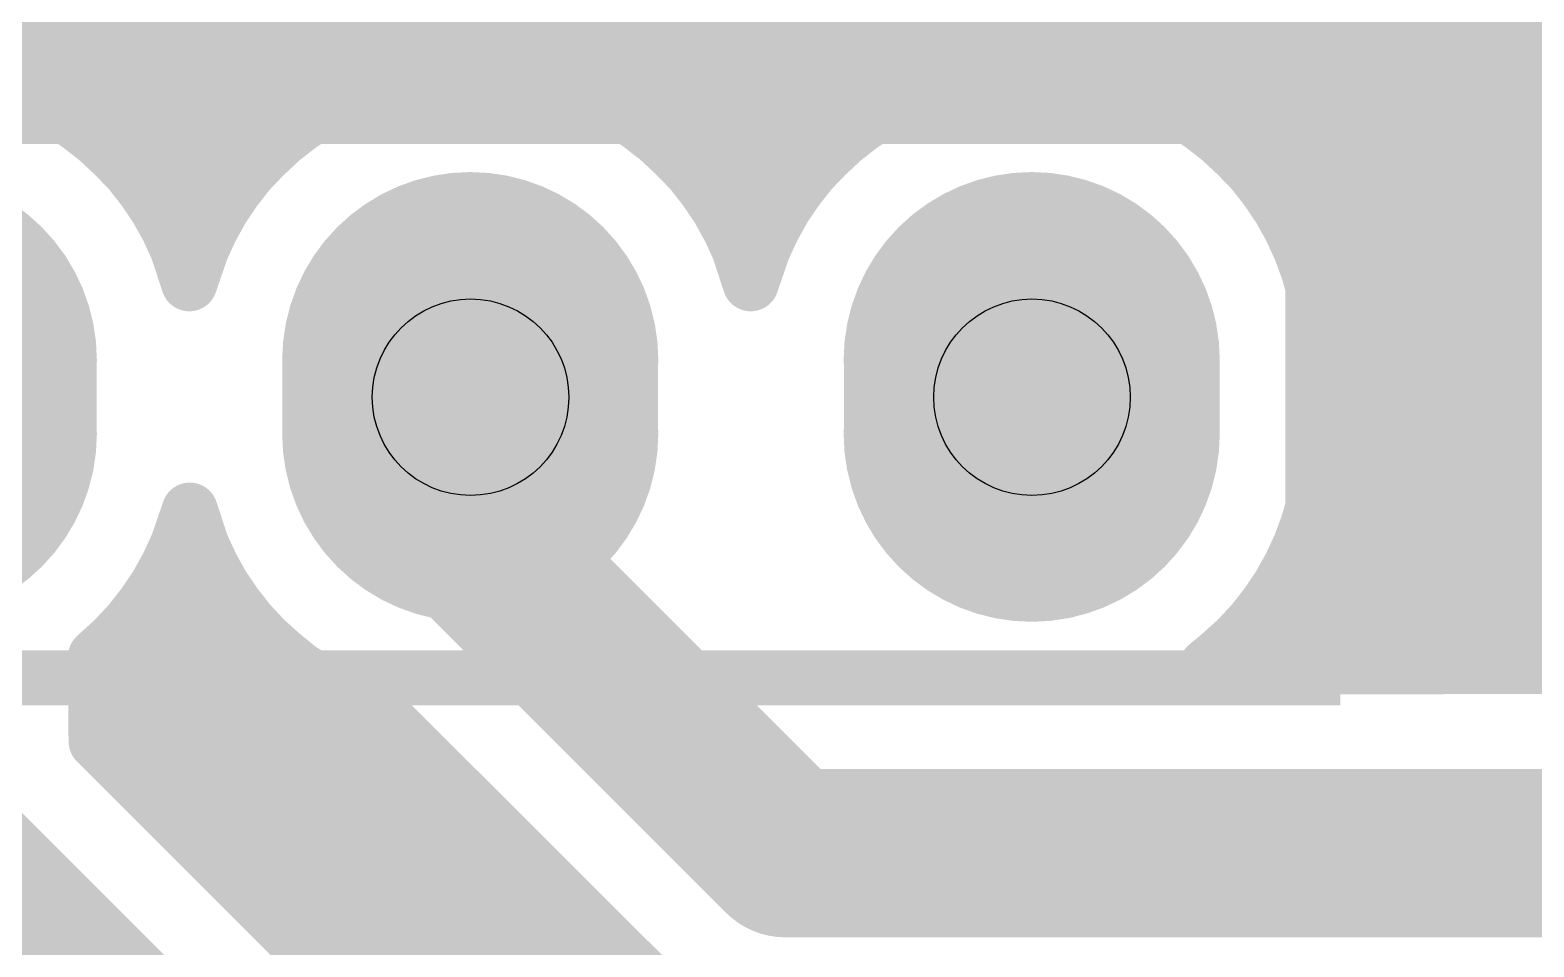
# Model space of a CAD drawing. Extents: x 0 to 2.03, y 0 to 1.72.
# Drawn here: x 1.2341 to 1.5019, y 0.4083 to 0.5716 of the extents above; entities that cross this region are included whole.
import ezdxf

# ---------------------------------------------------------------- set-up
doc = ezdxf.new("R2010")
doc.units = 0
for name, color, linetype in [('Drill_Top', 9, 'CONTINUOUS'), ('Top', 5, 'CONTINUOUS'), ('Top_Silk', 2, 'CONTINUOUS')]:
    doc.layers.add(name, color=color, linetype=linetype)

msp = doc.modelspace()

# ---------------------------------------------------------------- linework, layer by layer
at = {"layer": 'Drill_Top'}
for centre in [(1.3125, 0.5062), (1.4125, 0.5062)]:
    msp.add_circle(centre, 0.0175, dxfattribs=at)
at = {"layer": 'Top', "linetype": 'CONTINUOUS'}
for points, const_width in [([(2.0074, 0.57), (0.6179, 0.5701)], 0.01), ([(0.4824, 0.5663), (2.0064, 0.5663)], 0.01), ([(1.2964, 0.5621), (1.3003, 0.5632)], 0.01), ([(1.3003, 0.5632), (1.3043, 0.564)], 0.01), ([(1.3043, 0.564), (1.3084, 0.5645)], 0.01), ([(1.3084, 0.5645), (1.3125, 0.5646)], 0.01), ([(1.3125, 0.5646), (1.3165, 0.5645)], 0.01), ([(1.3165, 0.5645), (1.3206, 0.564)], 0.01), ([(1.3206, 0.564), (1.3246, 0.5632)], 0.01), ([(1.3246, 0.5632), (1.3285, 0.5621)], 0.01), ([(1.3964, 0.5621), (1.4003, 0.5632)], 0.01), ([(1.4003, 0.5632), (1.4043, 0.564)], 0.01), ([(1.4043, 0.564), (1.4084, 0.5645)], 0.01), ([(1.4084, 0.5645), (1.4125, 0.5646)], 0.01), ([(1.4125, 0.5646), (1.4165, 0.5645)], 0.01), ([(1.4165, 0.5645), (1.4206, 0.564)], 0.01), ([(1.4206, 0.564), (1.4246, 0.5632)], 0.01), ([(1.4246, 0.5632), (1.4285, 0.5621)], 0.01), ([(1.2285, 0.5621), (1.2323, 0.5607)], 0.01), ([(1.2323, 0.5607), (1.236, 0.559)], 0.01), ([(1.2889, 0.559), (1.2926, 0.5607)], 0.01), ([(1.2926, 0.5607), (1.2964, 0.5621)], 0.01), ([(1.3285, 0.5621), (1.3323, 0.5607)], 0.01), ([(1.3323, 0.5607), (1.336, 0.559)], 0.01), ([(1.3889, 0.559), (1.3926, 0.5607)], 0.01), ([(1.3926, 0.5607), (1.3964, 0.5621)], 0.01), ([(1.4285, 0.5621), (1.4323, 0.5607)], 0.01), ([(1.4323, 0.5607), (1.436, 0.559)], 0.01), ([(1.236, 0.559), (1.2396, 0.557)], 0.01), ([(1.2854, 0.557), (1.2889, 0.559)], 0.01), ([(1.336, 0.559), (1.3396, 0.557)], 0.01), ([(1.3854, 0.557), (1.3889, 0.559)], 0.01), ([(1.436, 0.559), (1.4396, 0.557)], 0.01), ([(1.2396, 0.557), (1.2429, 0.5547)], 0.01), ([(1.2414, 0.5565), (1.2835, 0.5565)], 0.01), ([(1.282, 0.5547), (1.2854, 0.557)], 0.01), ([(1.3396, 0.557), (1.3429, 0.5547)], 0.01), ([(1.3414, 0.5565), (1.3835, 0.5565)], 0.01), ([(1.382, 0.5547), (1.3854, 0.557)], 0.01), ([(1.4396, 0.557), (1.4429, 0.5547)], 0.01), ([(1.4414, 0.5565), (2.0064, 0.5565)], 0.01), ([(1.2429, 0.5547), (1.2461, 0.5522)], 0.01), ([(1.2461, 0.5522), (1.2491, 0.5494)], 0.01), ([(1.2758, 0.5494), (1.2788, 0.5522)], 0.01), ([(1.2788, 0.5522), (1.282, 0.5547)], 0.01), ([(1.3429, 0.5547), (1.3461, 0.5522)], 0.01), ([(1.3461, 0.5522), (1.3491, 0.5494)], 0.01), ([(1.3758, 0.5494), (1.3788, 0.5522)], 0.01), ([(1.3788, 0.5522), (1.382, 0.5547)], 0.01), ([(1.4429, 0.5547), (1.4461, 0.5522)], 0.01), ([(1.4461, 0.5522), (1.4491, 0.5494)], 0.01), ([(1.2491, 0.5494), (1.2519, 0.5465)], 0.01), ([(1.273, 0.5465), (1.2758, 0.5494)], 0.01), ([(1.3491, 0.5494), (1.3519, 0.5465)], 0.01), ([(1.373, 0.5465), (1.3758, 0.5494)], 0.01), ([(1.4491, 0.5494), (1.4519, 0.5465)], 0.01), ([(1.2519, 0.5465), (1.2544, 0.5433)], 0.01), ([(1.2528, 0.5466), (1.2721, 0.5466)], 0.01), ([(1.2705, 0.5433), (1.273, 0.5465)], 0.01), ([(1.3519, 0.5465), (1.3544, 0.5433)], 0.01), ([(1.3528, 0.5466), (1.3721, 0.5466)], 0.01), ([(1.3705, 0.5433), (1.373, 0.5465)], 0.01), ([(1.4519, 0.5465), (1.4544, 0.5433)], 0.01), ([(1.4528, 0.5466), (2.0064, 0.5466)], 0.01), ([(1.2544, 0.5433), (1.2567, 0.5399)], 0.01), ([(1.2682, 0.5399), (1.2705, 0.5433)], 0.01), ([(1.3544, 0.5433), (1.3567, 0.5399)], 0.01), ([(1.3682, 0.5399), (1.3705, 0.5433)], 0.01), ([(1.4544, 0.5433), (1.4567, 0.5399)], 0.01), ([(1.2567, 0.5399), (1.2587, 0.5363)], 0.01), ([(1.2662, 0.5363), (1.2682, 0.5399)], 0.01), ([(1.3567, 0.5399), (1.3587, 0.5363)], 0.01), ([(1.3662, 0.5363), (1.3682, 0.5399)], 0.01), ([(1.4567, 0.5399), (1.4587, 0.5363)], 0.01), ([(1.2587, 0.5363), (1.2604, 0.5326)], 0.01), ([(1.2595, 0.5367), (1.2654, 0.5367)], 0.01), ([(1.2645, 0.5326), (1.2662, 0.5363)], 0.01), ([(1.3587, 0.5363), (1.3604, 0.5326)], 0.01), ([(1.3595, 0.5367), (1.3654, 0.5367)], 0.01), ([(1.3645, 0.5326), (1.3662, 0.5363)], 0.01), ([(1.4587, 0.5363), (1.4604, 0.5326)], 0.01), ([(1.4595, 0.5367), (2.0064, 0.5367)], 0.01), ([(1.2604, 0.5326), (1.2624, 0.5265)], 0.01), ([(1.2624, 0.5265), (1.2645, 0.5326)], 0.01), ([(1.3604, 0.5326), (1.3624, 0.5265)], 0.01), ([(1.3624, 0.5265), (1.3645, 0.5326)], 0.01), ([(1.4604, 0.5326), (1.4618, 0.5288)], 0.01), ([(1.4618, 0.5288), (1.4629, 0.5249)], 0.01), ([(1.4634, 0.5269), (2.0064, 0.5269)], 0.01), ([(1.4629, 0.5249), (1.4637, 0.5209)], 0.01), ([(1.4637, 0.5209), (1.4642, 0.5168)], 0.01), ([(1.3125, 0.5062), (1.3125, 0.4811)], 0.03), ([(1.4642, 0.5168), (1.4643, 0.5078)], 0.01), ([(1.4651, 0.517), (2.0064, 0.517)], 0.01), ([(1.4643, 0.5078), (1.4643, 0.4997)], 0.01), ([(1.4653, 0.5071), (2.0064, 0.5071)], 0.01), ([(1.4643, 0.4997), (1.4642, 0.4956)], 0.01), ([(1.4653, 0.4972), (2.0064, 0.4972)], 0.01), ([(1.4642, 0.4956), (1.4637, 0.4916)], 0.01), ([(1.3125, 0.4811), (1.3686, 0.425)], 0.03), ([(1.4637, 0.4916), (1.4629, 0.4876)], 0.01), ([(1.2625, 0.486), (1.2604, 0.4799)], 0.01), ([(1.2645, 0.4799), (1.2625, 0.486)], 0.01), ([(1.4629, 0.4876), (1.4618, 0.4837)], 0.01), ([(1.4638, 0.4874), (2.0064, 0.4874)], 0.01), ([(1.4618, 0.4837), (1.4604, 0.4799)], 0.01), ([(1.2604, 0.4799), (1.2587, 0.4762)], 0.01), ([(1.2662, 0.4762), (1.2645, 0.4799)], 0.01), ([(1.4604, 0.4799), (1.4587, 0.4762)], 0.01), ([(1.2603, 0.4775), (1.2646, 0.4775)], 0.01), ([(1.4603, 0.4775), (2.0064, 0.4775)], 0.01), ([(1.2587, 0.4762), (1.2567, 0.4726)], 0.01), ([(1.2682, 0.4726), (1.2662, 0.4762)], 0.01), ([(1.4587, 0.4762), (1.4567, 0.4726)], 0.01), ([(1.2567, 0.4726), (1.2544, 0.4692)], 0.01), ([(1.2705, 0.4692), (1.2682, 0.4726)], 0.01), ([(1.4567, 0.4726), (1.4544, 0.4692)], 0.01), ([(1.2544, 0.4692), (1.2519, 0.466)], 0.01), ([(1.273, 0.466), (1.2705, 0.4692)], 0.01), ([(1.4544, 0.4692), (1.4519, 0.466)], 0.01), ([(1.2542, 0.4676), (1.2707, 0.4676)], 0.01), ([(1.4542, 0.4676), (2.0064, 0.4676)], 0.01), ([(1.2519, 0.466), (1.2491, 0.463)], 0.01), ([(1.2758, 0.463), (1.273, 0.466)], 0.01), ([(1.4519, 0.466), (1.4491, 0.463)], 0.01), ([(1.2491, 0.463), (1.2458, 0.46)], 0.01), ([(1.2788, 0.4603), (1.2758, 0.463)], 0.01), ([(1.4491, 0.463), (1.4461, 0.4603)], 0.01), ([(1.2458, 0.46), (1.2459, 0.4449)], 0.01), ([(1.282, 0.4577), (1.2788, 0.4603)], 0.01), ([(1.4461, 0.4603), (1.4437, 0.4583)], 0.01), ([(1.4437, 0.4583), (1.7498, 0.4584)], 0.01), ([(1.2468, 0.4578), (1.2809, 0.4578)], 0.01), ([(1.2854, 0.4555), (1.282, 0.4577)], 0.01), ([(1.2889, 0.4535), (1.2854, 0.4555)], 0.01), ([(1.2926, 0.4518), (1.2889, 0.4535)], 0.01), ([(1.2957, 0.4506), (1.2926, 0.4518)], 0.01), ([(1.3448, 0.4016), (1.2957, 0.4506)], 0.01), ([(1.2468, 0.4479), (1.2974, 0.4479)], 0.01), ([(1.2459, 0.4449), (1.2936, 0.3972)], 0.01), ([(1.3124, 0.3312), (1.2125, 0.4311)], 0.03), ([(1.2538, 0.438), (1.3073, 0.438)], 0.01), ([(1.3686, 0.425), (1.7498, 0.425)], 0.03), ([(1.2636, 0.4282), (1.3172, 0.4282)], 0.01), ([(1.2735, 0.4183), (1.327, 0.4183)], 0.01), ([(1.2834, 0.4084), (1.3369, 0.4084)], 0.01)]:
    msp.add_lwpolyline(points, dxfattribs=dict(at, const_width=const_width))
for points, const_width in [([(1.2978, 0.5632, 1), (1.3028, 0.5632, 1), (1.2978, 0.5632, 1)], 0.005), ([(1.2978, 0.5632, 1), (1.3028, 0.5632, 1), (1.2978, 0.5632, 1)], 0.005), ([(1.3018, 0.564, 1), (1.3068, 0.564, 1), (1.3018, 0.564, 1)], 0.005), ([(1.3018, 0.564, 1), (1.3068, 0.564, 1), (1.3018, 0.564, 1)], 0.005), ([(1.3059, 0.5645, 1), (1.3109, 0.5645, 1), (1.3059, 0.5645, 1)], 0.005), ([(1.3059, 0.5645, 1), (1.3109, 0.5645, 1), (1.3059, 0.5645, 1)], 0.005), ([(1.31, 0.5646, 1), (1.315, 0.5646, 1), (1.31, 0.5646, 1)], 0.005), ([(1.31, 0.5646, 1), (1.315, 0.5646, 1), (1.31, 0.5646, 1)], 0.005), ([(1.314, 0.5645, 1), (1.319, 0.5645, 1), (1.314, 0.5645, 1)], 0.005), ([(1.314, 0.5645, 1), (1.319, 0.5645, 1), (1.314, 0.5645, 1)], 0.005), ([(1.3181, 0.564, 1), (1.3231, 0.564, 1), (1.3181, 0.564, 1)], 0.005), ([(1.3181, 0.564, 1), (1.3231, 0.564, 1), (1.3181, 0.564, 1)], 0.005), ([(1.3221, 0.5632, 1), (1.3271, 0.5632, 1), (1.3221, 0.5632, 1)], 0.005), ([(1.3221, 0.5632, 1), (1.3271, 0.5632, 1), (1.3221, 0.5632, 1)], 0.005), ([(1.3978, 0.5632, 1), (1.4028, 0.5632, 1), (1.3978, 0.5632, 1)], 0.005), ([(1.3978, 0.5632, 1), (1.4028, 0.5632, 1), (1.3978, 0.5632, 1)], 0.005), ([(1.4018, 0.564, 1), (1.4068, 0.564, 1), (1.4018, 0.564, 1)], 0.005), ([(1.4018, 0.564, 1), (1.4068, 0.564, 1), (1.4018, 0.564, 1)], 0.005), ([(1.4059, 0.5645, 1), (1.4109, 0.5645, 1), (1.4059, 0.5645, 1)], 0.005), ([(1.4059, 0.5645, 1), (1.4109, 0.5645, 1), (1.4059, 0.5645, 1)], 0.005), ([(1.41, 0.5646, 1), (1.415, 0.5646, 1), (1.41, 0.5646, 1)], 0.005), ([(1.41, 0.5646, 1), (1.415, 0.5646, 1), (1.41, 0.5646, 1)], 0.005), ([(1.414, 0.5645, 1), (1.419, 0.5645, 1), (1.414, 0.5645, 1)], 0.005), ([(1.414, 0.5645, 1), (1.419, 0.5645, 1), (1.414, 0.5645, 1)], 0.005), ([(1.4181, 0.564, 1), (1.4231, 0.564, 1), (1.4181, 0.564, 1)], 0.005), ([(1.4181, 0.564, 1), (1.4231, 0.564, 1), (1.4181, 0.564, 1)], 0.005), ([(1.4221, 0.5632, 1), (1.4271, 0.5632, 1), (1.4221, 0.5632, 1)], 0.005), ([(1.4221, 0.5632, 1), (1.4271, 0.5632, 1), (1.4221, 0.5632, 1)], 0.005), ([(1.2298, 0.5607, 1), (1.2348, 0.5607, 1), (1.2298, 0.5607, 1)], 0.005), ([(1.2298, 0.5607, 1), (1.2348, 0.5607, 1), (1.2298, 0.5607, 1)], 0.005), ([(1.2901, 0.5607, 1), (1.2951, 0.5607, 1), (1.2901, 0.5607, 1)], 0.005), ([(1.2901, 0.5607, 1), (1.2951, 0.5607, 1), (1.2901, 0.5607, 1)], 0.005), ([(1.2939, 0.5621, 1), (1.2989, 0.5621, 1), (1.2939, 0.5621, 1)], 0.005), ([(1.2939, 0.5621, 1), (1.2989, 0.5621, 1), (1.2939, 0.5621, 1)], 0.005), ([(1.326, 0.5621, 1), (1.331, 0.5621, 1), (1.326, 0.5621, 1)], 0.005), ([(1.326, 0.5621, 1), (1.331, 0.5621, 1), (1.326, 0.5621, 1)], 0.005), ([(1.3298, 0.5607, 1), (1.3348, 0.5607, 1), (1.3298, 0.5607, 1)], 0.005), ([(1.3298, 0.5607, 1), (1.3348, 0.5607, 1), (1.3298, 0.5607, 1)], 0.005), ([(1.3901, 0.5607, 1), (1.3951, 0.5607, 1), (1.3901, 0.5607, 1)], 0.005), ([(1.3901, 0.5607, 1), (1.3951, 0.5607, 1), (1.3901, 0.5607, 1)], 0.005), ([(1.3939, 0.5621, 1), (1.3989, 0.5621, 1), (1.3939, 0.5621, 1)], 0.005), ([(1.3939, 0.5621, 1), (1.3989, 0.5621, 1), (1.3939, 0.5621, 1)], 0.005), ([(1.426, 0.5621, 1), (1.431, 0.5621, 1), (1.426, 0.5621, 1)], 0.005), ([(1.426, 0.5621, 1), (1.431, 0.5621, 1), (1.426, 0.5621, 1)], 0.005), ([(1.4298, 0.5607, 1), (1.4348, 0.5607, 1), (1.4298, 0.5607, 1)], 0.005), ([(1.4298, 0.5607, 1), (1.4348, 0.5607, 1), (1.4298, 0.5607, 1)], 0.005), ([(1.2335, 0.559, 1), (1.2385, 0.559, 1), (1.2335, 0.559, 1)], 0.005), ([(1.2335, 0.559, 1), (1.2385, 0.559, 1), (1.2335, 0.559, 1)], 0.005), ([(1.2864, 0.559, 1), (1.2914, 0.559, 1), (1.2864, 0.559, 1)], 0.005), ([(1.2864, 0.559, 1), (1.2914, 0.559, 1), (1.2864, 0.559, 1)], 0.005), ([(1.3335, 0.559, 1), (1.3385, 0.559, 1), (1.3335, 0.559, 1)], 0.005), ([(1.3335, 0.559, 1), (1.3385, 0.559, 1), (1.3335, 0.559, 1)], 0.005), ([(1.3864, 0.559, 1), (1.3914, 0.559, 1), (1.3864, 0.559, 1)], 0.005), ([(1.3864, 0.559, 1), (1.3914, 0.559, 1), (1.3864, 0.559, 1)], 0.005), ([(1.4335, 0.559, 1), (1.4385, 0.559, 1), (1.4335, 0.559, 1)], 0.005), ([(1.4335, 0.559, 1), (1.4385, 0.559, 1), (1.4335, 0.559, 1)], 0.005), ([(1.2371, 0.557, 1), (1.2421, 0.557, 1), (1.2371, 0.557, 1)], 0.005), ([(1.2371, 0.557, 1), (1.2421, 0.557, 1), (1.2371, 0.557, 1)], 0.005), ([(1.2829, 0.557, 1), (1.2879, 0.557, 1), (1.2829, 0.557, 1)], 0.005), ([(1.2829, 0.557, 1), (1.2879, 0.557, 1), (1.2829, 0.557, 1)], 0.005), ([(1.3371, 0.557, 1), (1.3421, 0.557, 1), (1.3371, 0.557, 1)], 0.005), ([(1.3371, 0.557, 1), (1.3421, 0.557, 1), (1.3371, 0.557, 1)], 0.005), ([(1.3829, 0.557, 1), (1.3879, 0.557, 1), (1.3829, 0.557, 1)], 0.005), ([(1.3829, 0.557, 1), (1.3879, 0.557, 1), (1.3829, 0.557, 1)], 0.005), ([(1.4371, 0.557, 1), (1.4421, 0.557, 1), (1.4371, 0.557, 1)], 0.005), ([(1.4371, 0.557, 1), (1.4421, 0.557, 1), (1.4371, 0.557, 1)], 0.005), ([(1.2404, 0.5547, 1), (1.2454, 0.5547, 1), (1.2404, 0.5547, 1)], 0.005), ([(1.2404, 0.5547, 1), (1.2454, 0.5547, 1), (1.2404, 0.5547, 1)], 0.005), ([(1.2436, 0.5522, 1), (1.2486, 0.5522, 1), (1.2436, 0.5522, 1)], 0.005), ([(1.2436, 0.5522, 1), (1.2486, 0.5522, 1), (1.2436, 0.5522, 1)], 0.005), ([(1.2763, 0.5522, 1), (1.2813, 0.5522, 1), (1.2763, 0.5522, 1)], 0.005), ([(1.2763, 0.5522, 1), (1.2813, 0.5522, 1), (1.2763, 0.5522, 1)], 0.005), ([(1.2795, 0.5547, 1), (1.2845, 0.5547, 1), (1.2795, 0.5547, 1)], 0.005), ([(1.2795, 0.5547, 1), (1.2845, 0.5547, 1), (1.2795, 0.5547, 1)], 0.005), ([(1.3404, 0.5547, 1), (1.3454, 0.5547, 1), (1.3404, 0.5547, 1)], 0.005), ([(1.3404, 0.5547, 1), (1.3454, 0.5547, 1), (1.3404, 0.5547, 1)], 0.005), ([(1.3436, 0.5522, 1), (1.3486, 0.5522, 1), (1.3436, 0.5522, 1)], 0.005), ([(1.3436, 0.5522, 1), (1.3486, 0.5522, 1), (1.3436, 0.5522, 1)], 0.005), ([(1.3763, 0.5522, 1), (1.3813, 0.5522, 1), (1.3763, 0.5522, 1)], 0.005), ([(1.3763, 0.5522, 1), (1.3813, 0.5522, 1), (1.3763, 0.5522, 1)], 0.005), ([(1.3795, 0.5547, 1), (1.3845, 0.5547, 1), (1.3795, 0.5547, 1)], 0.005), ([(1.3795, 0.5547, 1), (1.3845, 0.5547, 1), (1.3795, 0.5547, 1)], 0.005), ([(1.4404, 0.5547, 1), (1.4454, 0.5547, 1), (1.4404, 0.5547, 1)], 0.005), ([(1.4404, 0.5547, 1), (1.4454, 0.5547, 1), (1.4404, 0.5547, 1)], 0.005), ([(1.4436, 0.5522, 1), (1.4486, 0.5522, 1), (1.4436, 0.5522, 1)], 0.005), ([(1.4436, 0.5522, 1), (1.4486, 0.5522, 1), (1.4436, 0.5522, 1)], 0.005), ([(1.2466, 0.5494, 1), (1.2516, 0.5494, 1), (1.2466, 0.5494, 1)], 0.005), ([(1.2466, 0.5494, 1), (1.2516, 0.5494, 1), (1.2466, 0.5494, 1)], 0.005), ([(1.2733, 0.5494, 1), (1.2783, 0.5494, 1), (1.2733, 0.5494, 1)], 0.005), ([(1.2733, 0.5494, 1), (1.2783, 0.5494, 1), (1.2733, 0.5494, 1)], 0.005), ([(1.3466, 0.5494, 1), (1.3516, 0.5494, 1), (1.3466, 0.5494, 1)], 0.005), ([(1.3466, 0.5494, 1), (1.3516, 0.5494, 1), (1.3466, 0.5494, 1)], 0.005), ([(1.3733, 0.5494, 1), (1.3783, 0.5494, 1), (1.3733, 0.5494, 1)], 0.005), ([(1.3733, 0.5494, 1), (1.3783, 0.5494, 1), (1.3733, 0.5494, 1)], 0.005), ([(1.4466, 0.5494, 1), (1.4516, 0.5494, 1), (1.4466, 0.5494, 1)], 0.005), ([(1.4466, 0.5494, 1), (1.4516, 0.5494, 1), (1.4466, 0.5494, 1)], 0.005), ([(1.2494, 0.5465, 1), (1.2544, 0.5465, 1), (1.2494, 0.5465, 1)], 0.005), ([(1.2494, 0.5465, 1), (1.2544, 0.5465, 1), (1.2494, 0.5465, 1)], 0.005), ([(1.2705, 0.5465, 1), (1.2755, 0.5465, 1), (1.2705, 0.5465, 1)], 0.005), ([(1.2705, 0.5465, 1), (1.2755, 0.5465, 1), (1.2705, 0.5465, 1)], 0.005), ([(1.3494, 0.5465, 1), (1.3544, 0.5465, 1), (1.3494, 0.5465, 1)], 0.005), ([(1.3494, 0.5465, 1), (1.3544, 0.5465, 1), (1.3494, 0.5465, 1)], 0.005), ([(1.3705, 0.5465, 1), (1.3755, 0.5465, 1), (1.3705, 0.5465, 1)], 0.005), ([(1.3705, 0.5465, 1), (1.3755, 0.5465, 1), (1.3705, 0.5465, 1)], 0.005), ([(1.4494, 0.5465, 1), (1.4544, 0.5465, 1), (1.4494, 0.5465, 1)], 0.005), ([(1.4494, 0.5465, 1), (1.4544, 0.5465, 1), (1.4494, 0.5465, 1)], 0.005), ([(1.2519, 0.5433, 1), (1.2569, 0.5433, 1), (1.2519, 0.5433, 1)], 0.005), ([(1.2519, 0.5433, 1), (1.2569, 0.5433, 1), (1.2519, 0.5433, 1)], 0.005), ([(1.268, 0.5433, 1), (1.273, 0.5433, 1), (1.268, 0.5433, 1)], 0.005), ([(1.268, 0.5433, 1), (1.273, 0.5433, 1), (1.268, 0.5433, 1)], 0.005), ([(1.3519, 0.5433, 1), (1.3569, 0.5433, 1), (1.3519, 0.5433, 1)], 0.005), ([(1.3519, 0.5433, 1), (1.3569, 0.5433, 1), (1.3519, 0.5433, 1)], 0.005), ([(1.368, 0.5433, 1), (1.373, 0.5433, 1), (1.368, 0.5433, 1)], 0.005), ([(1.368, 0.5433, 1), (1.373, 0.5433, 1), (1.368, 0.5433, 1)], 0.005), ([(1.4519, 0.5433, 1), (1.4569, 0.5433, 1), (1.4519, 0.5433, 1)], 0.005), ([(1.4519, 0.5433, 1), (1.4569, 0.5433, 1), (1.4519, 0.5433, 1)], 0.005), ([(1.2292, 0.5128, 1), (1.1957, 0.5128, 1), (1.2292, 0.5128, 1)], 0.0335), ([(1.2542, 0.5399, 1), (1.2592, 0.5399, 1), (1.2542, 0.5399, 1)], 0.005), ([(1.2542, 0.5399, 1), (1.2592, 0.5399, 1), (1.2542, 0.5399, 1)], 0.005), ([(1.2657, 0.5399, 1), (1.2707, 0.5399, 1), (1.2657, 0.5399, 1)], 0.005), ([(1.2657, 0.5399, 1), (1.2707, 0.5399, 1), (1.2657, 0.5399, 1)], 0.005), ([(1.3292, 0.5128, 1), (1.2957, 0.5128, 1), (1.3292, 0.5128, 1)], 0.0335), ([(1.3542, 0.5399, 1), (1.3592, 0.5399, 1), (1.3542, 0.5399, 1)], 0.005), ([(1.3542, 0.5399, 1), (1.3592, 0.5399, 1), (1.3542, 0.5399, 1)], 0.005), ([(1.3657, 0.5399, 1), (1.3707, 0.5399, 1), (1.3657, 0.5399, 1)], 0.005), ([(1.3657, 0.5399, 1), (1.3707, 0.5399, 1), (1.3657, 0.5399, 1)], 0.005), ([(1.4292, 0.5128, 1), (1.3957, 0.5128, 1), (1.4292, 0.5128, 1)], 0.0335), ([(1.4542, 0.5399, 1), (1.4592, 0.5399, 1), (1.4542, 0.5399, 1)], 0.005), ([(1.4542, 0.5399, 1), (1.4592, 0.5399, 1), (1.4542, 0.5399, 1)], 0.005), ([(1.2562, 0.5363, 1), (1.2612, 0.5363, 1), (1.2562, 0.5363, 1)], 0.005), ([(1.2562, 0.5363, 1), (1.2612, 0.5363, 1), (1.2562, 0.5363, 1)], 0.005), ([(1.2637, 0.5363, 1), (1.2687, 0.5363, 1), (1.2637, 0.5363, 1)], 0.005), ([(1.2637, 0.5363, 1), (1.2687, 0.5363, 1), (1.2637, 0.5363, 1)], 0.005), ([(1.3562, 0.5363, 1), (1.3612, 0.5363, 1), (1.3562, 0.5363, 1)], 0.005), ([(1.3562, 0.5363, 1), (1.3612, 0.5363, 1), (1.3562, 0.5363, 1)], 0.005), ([(1.3637, 0.5363, 1), (1.3687, 0.5363, 1), (1.3637, 0.5363, 1)], 0.005), ([(1.3637, 0.5363, 1), (1.3687, 0.5363, 1), (1.3637, 0.5363, 1)], 0.005), ([(1.4562, 0.5363, 1), (1.4612, 0.5363, 1), (1.4562, 0.5363, 1)], 0.005), ([(1.4562, 0.5363, 1), (1.4612, 0.5363, 1), (1.4562, 0.5363, 1)], 0.005), ([(1.2579, 0.5326, 1), (1.2629, 0.5326, 1), (1.2579, 0.5326, 1)], 0.005), ([(1.2579, 0.5326, 1), (1.2629, 0.5326, 1), (1.2579, 0.5326, 1)], 0.005), ([(1.262, 0.5326, 1), (1.267, 0.5326, 1), (1.262, 0.5326, 1)], 0.005), ([(1.262, 0.5326, 1), (1.267, 0.5326, 1), (1.262, 0.5326, 1)], 0.005), ([(1.3579, 0.5326, 1), (1.3629, 0.5326, 1), (1.3579, 0.5326, 1)], 0.005), ([(1.3579, 0.5326, 1), (1.3629, 0.5326, 1), (1.3579, 0.5326, 1)], 0.005), ([(1.362, 0.5326, 1), (1.367, 0.5326, 1), (1.362, 0.5326, 1)], 0.005), ([(1.362, 0.5326, 1), (1.367, 0.5326, 1), (1.362, 0.5326, 1)], 0.005), ([(1.4579, 0.5326, 1), (1.4629, 0.5326, 1), (1.4579, 0.5326, 1)], 0.005), ([(1.4579, 0.5326, 1), (1.4629, 0.5326, 1), (1.4579, 0.5326, 1)], 0.005), ([(1.2292, 0.4997, 1), (1.1957, 0.4997, 1), (1.2292, 0.4997, 1)], 0.0335), ([(1.3292, 0.4997, 1), (1.2957, 0.4997, 1), (1.3292, 0.4997, 1)], 0.0335), ([(1.4292, 0.4997, 1), (1.3957, 0.4997, 1), (1.4292, 0.4997, 1)], 0.0335), ([(1.4593, 0.5288, 1), (1.4643, 0.5288, 1), (1.4593, 0.5288, 1)], 0.005), ([(1.4593, 0.5288, 1), (1.4643, 0.5288, 1), (1.4593, 0.5288, 1)], 0.005), ([(1.2599, 0.5265, 1), (1.2649, 0.5265, 1), (1.2599, 0.5265, 1)], 0.005), ([(1.2599, 0.5265, 1), (1.2649, 0.5265, 1), (1.2599, 0.5265, 1)], 0.005), ([(1.3599, 0.5265, 1), (1.3649, 0.5265, 1), (1.3599, 0.5265, 1)], 0.005), ([(1.3599, 0.5265, 1), (1.3649, 0.5265, 1), (1.3599, 0.5265, 1)], 0.005), ([(1.4604, 0.5249, 1), (1.4654, 0.5249, 1), (1.4604, 0.5249, 1)], 0.005), ([(1.4604, 0.5249, 1), (1.4654, 0.5249, 1), (1.4604, 0.5249, 1)], 0.005), ([(1.4612, 0.5209, 1), (1.4662, 0.5209, 1), (1.4612, 0.5209, 1)], 0.005), ([(1.4612, 0.5209, 1), (1.4662, 0.5209, 1), (1.4612, 0.5209, 1)], 0.005), ([(1.305, 0.5062, 1), (1.32, 0.5062, 1), (1.305, 0.5062, 1)], 0.015), ([(1.4617, 0.5168, 1), (1.4667, 0.5168, 1), (1.4617, 0.5168, 1)], 0.005), ([(1.4617, 0.5168, 1), (1.4667, 0.5168, 1), (1.4617, 0.5168, 1)], 0.005), ([(1.4618, 0.5078, 1), (1.4668, 0.5078, 1), (1.4618, 0.5078, 1)], 0.005), ([(1.4618, 0.5078, 1), (1.4668, 0.5078, 1), (1.4618, 0.5078, 1)], 0.005), ([(1.4618, 0.4997, 1), (1.4668, 0.4997, 1), (1.4618, 0.4997, 1)], 0.005), ([(1.4618, 0.4997, 1), (1.4668, 0.4997, 1), (1.4618, 0.4997, 1)], 0.005), ([(1.4617, 0.4956, 1), (1.4667, 0.4956, 1), (1.4617, 0.4956, 1)], 0.005), ([(1.4617, 0.4956, 1), (1.4667, 0.4956, 1), (1.4617, 0.4956, 1)], 0.005), ([(1.305, 0.4811, 1), (1.32, 0.4811, 1), (1.305, 0.4811, 1)], 0.015), ([(1.305, 0.4811, 1), (1.32, 0.4811, 1), (1.305, 0.4811, 1)], 0.015), ([(1.4612, 0.4916, 1), (1.4662, 0.4916, 1), (1.4612, 0.4916, 1)], 0.005), ([(1.4612, 0.4916, 1), (1.4662, 0.4916, 1), (1.4612, 0.4916, 1)], 0.005), ([(1.26, 0.486, 1), (1.265, 0.486, 1), (1.26, 0.486, 1)], 0.005), ([(1.26, 0.486, 1), (1.265, 0.486, 1), (1.26, 0.486, 1)], 0.005), ([(1.4604, 0.4876, 1), (1.4654, 0.4876, 1), (1.4604, 0.4876, 1)], 0.005), ([(1.4604, 0.4876, 1), (1.4654, 0.4876, 1), (1.4604, 0.4876, 1)], 0.005), ([(1.4593, 0.4837, 1), (1.4643, 0.4837, 1), (1.4593, 0.4837, 1)], 0.005), ([(1.4593, 0.4837, 1), (1.4643, 0.4837, 1), (1.4593, 0.4837, 1)], 0.005), ([(1.2579, 0.4799, 1), (1.2629, 0.4799, 1), (1.2579, 0.4799, 1)], 0.005), ([(1.2579, 0.4799, 1), (1.2629, 0.4799, 1), (1.2579, 0.4799, 1)], 0.005), ([(1.262, 0.4799, 1), (1.267, 0.4799, 1), (1.262, 0.4799, 1)], 0.005), ([(1.262, 0.4799, 1), (1.267, 0.4799, 1), (1.262, 0.4799, 1)], 0.005), ([(1.4579, 0.4799, 1), (1.4629, 0.4799, 1), (1.4579, 0.4799, 1)], 0.005), ([(1.4579, 0.4799, 1), (1.4629, 0.4799, 1), (1.4579, 0.4799, 1)], 0.005), ([(1.2562, 0.4762, 1), (1.2612, 0.4762, 1), (1.2562, 0.4762, 1)], 0.005), ([(1.2562, 0.4762, 1), (1.2612, 0.4762, 1), (1.2562, 0.4762, 1)], 0.005), ([(1.2637, 0.4762, 1), (1.2687, 0.4762, 1), (1.2637, 0.4762, 1)], 0.005), ([(1.2637, 0.4762, 1), (1.2687, 0.4762, 1), (1.2637, 0.4762, 1)], 0.005), ([(1.4562, 0.4762, 1), (1.4612, 0.4762, 1), (1.4562, 0.4762, 1)], 0.005), ([(1.4562, 0.4762, 1), (1.4612, 0.4762, 1), (1.4562, 0.4762, 1)], 0.005), ([(1.2542, 0.4726, 1), (1.2592, 0.4726, 1), (1.2542, 0.4726, 1)], 0.005), ([(1.2542, 0.4726, 1), (1.2592, 0.4726, 1), (1.2542, 0.4726, 1)], 0.005), ([(1.2657, 0.4726, 1), (1.2707, 0.4726, 1), (1.2657, 0.4726, 1)], 0.005), ([(1.2657, 0.4726, 1), (1.2707, 0.4726, 1), (1.2657, 0.4726, 1)], 0.005), ([(1.4542, 0.4726, 1), (1.4592, 0.4726, 1), (1.4542, 0.4726, 1)], 0.005), ([(1.4542, 0.4726, 1), (1.4592, 0.4726, 1), (1.4542, 0.4726, 1)], 0.005), ([(1.2519, 0.4692, 1), (1.2569, 0.4692, 1), (1.2519, 0.4692, 1)], 0.005), ([(1.2519, 0.4692, 1), (1.2569, 0.4692, 1), (1.2519, 0.4692, 1)], 0.005), ([(1.268, 0.4692, 1), (1.273, 0.4692, 1), (1.268, 0.4692, 1)], 0.005), ([(1.268, 0.4692, 1), (1.273, 0.4692, 1), (1.268, 0.4692, 1)], 0.005), ([(1.4519, 0.4692, 1), (1.4569, 0.4692, 1), (1.4519, 0.4692, 1)], 0.005), ([(1.4519, 0.4692, 1), (1.4569, 0.4692, 1), (1.4519, 0.4692, 1)], 0.005), ([(1.2494, 0.466, 1), (1.2544, 0.466, 1), (1.2494, 0.466, 1)], 0.005), ([(1.2494, 0.466, 1), (1.2544, 0.466, 1), (1.2494, 0.466, 1)], 0.005), ([(1.2705, 0.466, 1), (1.2755, 0.466, 1), (1.2705, 0.466, 1)], 0.005), ([(1.2705, 0.466, 1), (1.2755, 0.466, 1), (1.2705, 0.466, 1)], 0.005), ([(1.4494, 0.466, 1), (1.4544, 0.466, 1), (1.4494, 0.466, 1)], 0.005), ([(1.4494, 0.466, 1), (1.4544, 0.466, 1), (1.4494, 0.466, 1)], 0.005), ([(1.2466, 0.463, 1), (1.2516, 0.463, 1), (1.2466, 0.463, 1)], 0.005), ([(1.2466, 0.463, 1), (1.2516, 0.463, 1), (1.2466, 0.463, 1)], 0.005), ([(1.2733, 0.463, 1), (1.2783, 0.463, 1), (1.2733, 0.463, 1)], 0.005), ([(1.2733, 0.463, 1), (1.2783, 0.463, 1), (1.2733, 0.463, 1)], 0.005), ([(1.4466, 0.463, 1), (1.4516, 0.463, 1), (1.4466, 0.463, 1)], 0.005), ([(1.4466, 0.463, 1), (1.4516, 0.463, 1), (1.4466, 0.463, 1)], 0.005), ([(1.2433, 0.46, 1), (1.2483, 0.46, 1), (1.2433, 0.46, 1)], 0.005), ([(1.2433, 0.46, 1), (1.2483, 0.46, 1), (1.2433, 0.46, 1)], 0.005), ([(1.2763, 0.4603, 1), (1.2813, 0.4603, 1), (1.2763, 0.4603, 1)], 0.005), ([(1.2763, 0.4603, 1), (1.2813, 0.4603, 1), (1.2763, 0.4603, 1)], 0.005), ([(1.4436, 0.4603, 1), (1.4486, 0.4603, 1), (1.4436, 0.4603, 1)], 0.005), ([(1.4436, 0.4603, 1), (1.4486, 0.4603, 1), (1.4436, 0.4603, 1)], 0.005), ([(1.2795, 0.4577, 1), (1.2845, 0.4577, 1), (1.2795, 0.4577, 1)], 0.005), ([(1.2795, 0.4577, 1), (1.2845, 0.4577, 1), (1.2795, 0.4577, 1)], 0.005), ([(1.4412, 0.4583, 1), (1.4462, 0.4583, 1), (1.4412, 0.4583, 1)], 0.005), ([(1.4412, 0.4583, 1), (1.4462, 0.4583, 1), (1.4412, 0.4583, 1)], 0.005), ([(1.2829, 0.4555, 1), (1.2879, 0.4555, 1), (1.2829, 0.4555, 1)], 0.005), ([(1.2829, 0.4555, 1), (1.2879, 0.4555, 1), (1.2829, 0.4555, 1)], 0.005), ([(1.2864, 0.4535, 1), (1.2914, 0.4535, 1), (1.2864, 0.4535, 1)], 0.005), ([(1.2864, 0.4535, 1), (1.2914, 0.4535, 1), (1.2864, 0.4535, 1)], 0.005), ([(1.2901, 0.4518, 1), (1.2951, 0.4518, 1), (1.2901, 0.4518, 1)], 0.005), ([(1.2901, 0.4518, 1), (1.2951, 0.4518, 1), (1.2901, 0.4518, 1)], 0.005), ([(1.2932, 0.4506, 1), (1.2982, 0.4506, 1), (1.2932, 0.4506, 1)], 0.005), ([(1.2932, 0.4506, 1), (1.2982, 0.4506, 1), (1.2932, 0.4506, 1)], 0.005), ([(1.2434, 0.4449, 1), (1.2484, 0.4449, 1), (1.2434, 0.4449, 1)], 0.005), ([(1.2434, 0.4449, 1), (1.2484, 0.4449, 1), (1.2434, 0.4449, 1)], 0.005), ([(1.3611, 0.425, 1), (1.3761, 0.425, 1), (1.3611, 0.425, 1)], 0.015), ([(1.3611, 0.425, 1), (1.3761, 0.425, 1), (1.3611, 0.425, 1)], 0.015)]:
    msp.add_lwpolyline(points, format="xyb", dxfattribs=dict(at, const_width=const_width))
at = {"layer": 'Top'}
for points in [[(1.179, 0.5128), (1.2459, 0.5128), (1.179, 0.4997), (1.2459, 0.4997)], [(1.279, 0.5128), (1.3459, 0.5128), (1.279, 0.4997), (1.3459, 0.4997)], [(1.379, 0.5128), (1.4459, 0.5128), (1.379, 0.4997), (1.4459, 0.4997)]]:
    msp.add_solid(points, dxfattribs=at)
at = {"layer": 'Top_Silk', "linetype": 'CONTINUOUS', "const_width": 0.0098}
msp.add_lwpolyline([(0.7625, 0.5562), (1.4625, 0.5562), (1.4625, 0.4562), (0.7625, 0.4562), (0.7625, 0.5562)], dxfattribs=at)

doc.saveas('drawing.dxf')
